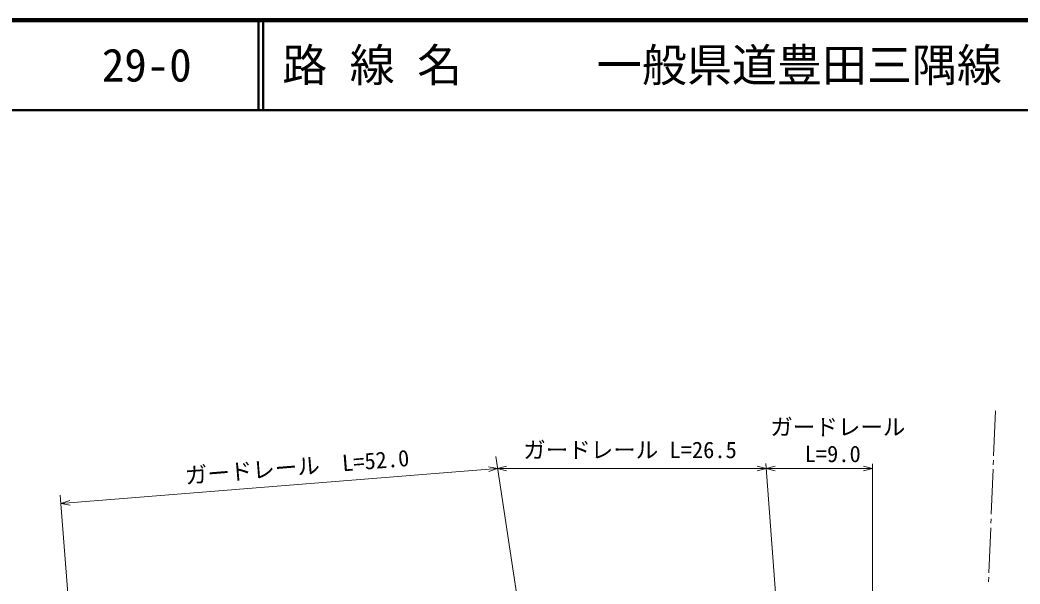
# Model space of a CAD drawing. Units: millimetres, scale not verified. Extents: x 40000 to 680000, y 20000 to 380000.
# Drawn here: x 151248 to 262341, y 317396 to 380000 of the extents above; entities that cross this region are included whole.
import ezdxf
from ezdxf.enums import TextEntityAlignment as Align

# ---------------------------------------------------------------- set-up
doc = ezdxf.new("R2010")
doc.units = ezdxf.units.MM
doc.header["$LTSCALE"] = 1000
for name, color, linetype, lineweight in [('M-BGD', 7, 'Continuous', 13), ('M-STR-HTXT', 7, 'Continuous', 13), ('M-TTL', 2, 'Continuous', 140), ('M-TTL-LINE', 7, 'Continuous', 50), ('M-TTL-TXT', 7, 'Continuous', 13)]:
    doc.layers.add(name, color=color, linetype=linetype, lineweight=lineweight)
doc.styles.add('ＭＳ ゴシック', font='')
doc.styles.get('ＭＳ ゴシック').set_extended_font_data('MS Gothic')

msp = doc.modelspace()

# ---------------------------------------------------------------- linework, layer by layer
at = {"layer": 'M-BGD'}
for p, q in [((259607, 336631), (259408, 331635)), ((259388, 331136), (259368, 330636)), ((259348, 330136), (259149, 325140)), ((259129, 324641), (259109, 324141)), ((259089, 323642), (258890, 318645)), ((258870, 318146), (258850, 317646))]:
    msp.add_line(p, q, dxfattribs=at)
at = {"layer": 'M-STR-HTXT'}
for p, q in [((211336, 284000), (204093, 331550)), ((204295, 330225), (155800, 326330)), ((204295, 330225), (203278, 330394)), ((204295, 330225), (203318, 329896)), ((204295, 330225), (205295, 330475)), ((204295, 330225), (234153, 330225)), ((204295, 330225), (205295, 329975)), ((234153, 330225), (233153, 330475)), ((234153, 330225), (233153, 329975)), ((236986, 291546), (234113, 330768)), ((234153, 330225), (235153, 330475)), ((234153, 330225), (245965, 330225)), ((234153, 330225), (235153, 329975)), ((245965, 330225), (244965, 330475)), ((245965, 330225), (244965, 329975)), ((245965, 292160), (245965, 330737)), ((159255, 280601), (155729, 327271)), ((155800, 326330), (156776, 326659)), ((155800, 326330), (156816, 326161))]:
    msp.add_line(p, q, dxfattribs=at)
at = {"layer": 'M-TTL'}
msp.add_line((680000, 380000), (40000, 380000), dxfattribs=at)
at = {"layer": 'M-TTL-LINE'}
for p, q in [((177750, 380000), (177750, 370000)), ((178250, 380000), (178250, 370000)), ((40000, 370000), (680000, 370000))]:
    msp.add_line(p, q, dxfattribs=at)

# ---------------------------------------------------------------- texts
at = {"layer": 'M-STR-HTXT', "style": 'ＭＳ ゴシック'}
for s, p in [('ガードレール', (234602, 333361)), ('ガードレール L=26.5', (207150, 330814)), ('L=9.0', (238414, 330370))]:
    msp.add_text(s, height=1833, dxfattribs=at).set_placement(p, align=Align.BOTTOM_LEFT)
msp.add_text('ガードレール\u3000L=52.0', height=1833, rotation=4.593, dxfattribs=at).set_placement((182151, 328948), align=Align.BOTTOM_CENTER)
at = {"layer": 'M-TTL-TXT', "style": 'ＭＳ ゴシック'}
for s, p in [('図面コード      29-0', (120380, 375000)), ('路 線 名      一般県道豊田三隅線', (180380, 375000))]:
    msp.add_text(s, height=3666, dxfattribs=at).set_placement(p, align=Align.MIDDLE_LEFT)

doc.saveas('drawing.dxf')
